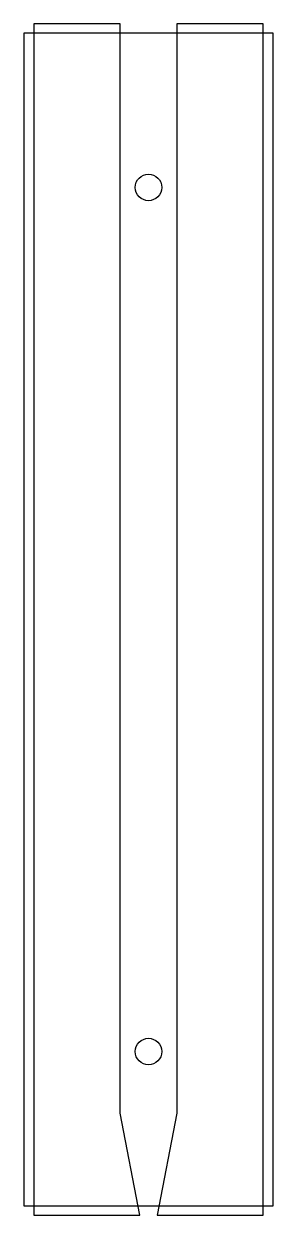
# Model space of a CAD drawing. Extents: x 0 to 81, y -3 to 383.
import ezdxf

# ---------------------------------------------------------------- set-up
doc = ezdxf.new("R2010")
doc.units = 0
doc.layers.get('0').update_dxf_attribs({"linetype": 'CONTINUOUS'})

msp = doc.modelspace()

# ---------------------------------------------------------------- linework, layer by layer
for points in [[(37.66, -3), (31.25, 30), (31.25, 383), (3.25, 383), (3.25, -3), (31.25, -3)], [(49.75, -3), (77.75, -3), (77.75, 383), (49.75, 383), (49.75, 30), (43.33, -3.01)], [(0, 0), (81, 0), (81, 380), (0, 380)]]:
    msp.add_lwpolyline(points, close=True)
for centre in [(40.5, 330), (40.5, 50)]:
    msp.add_circle(centre, 4.3)

doc.saveas('drawing.dxf')
